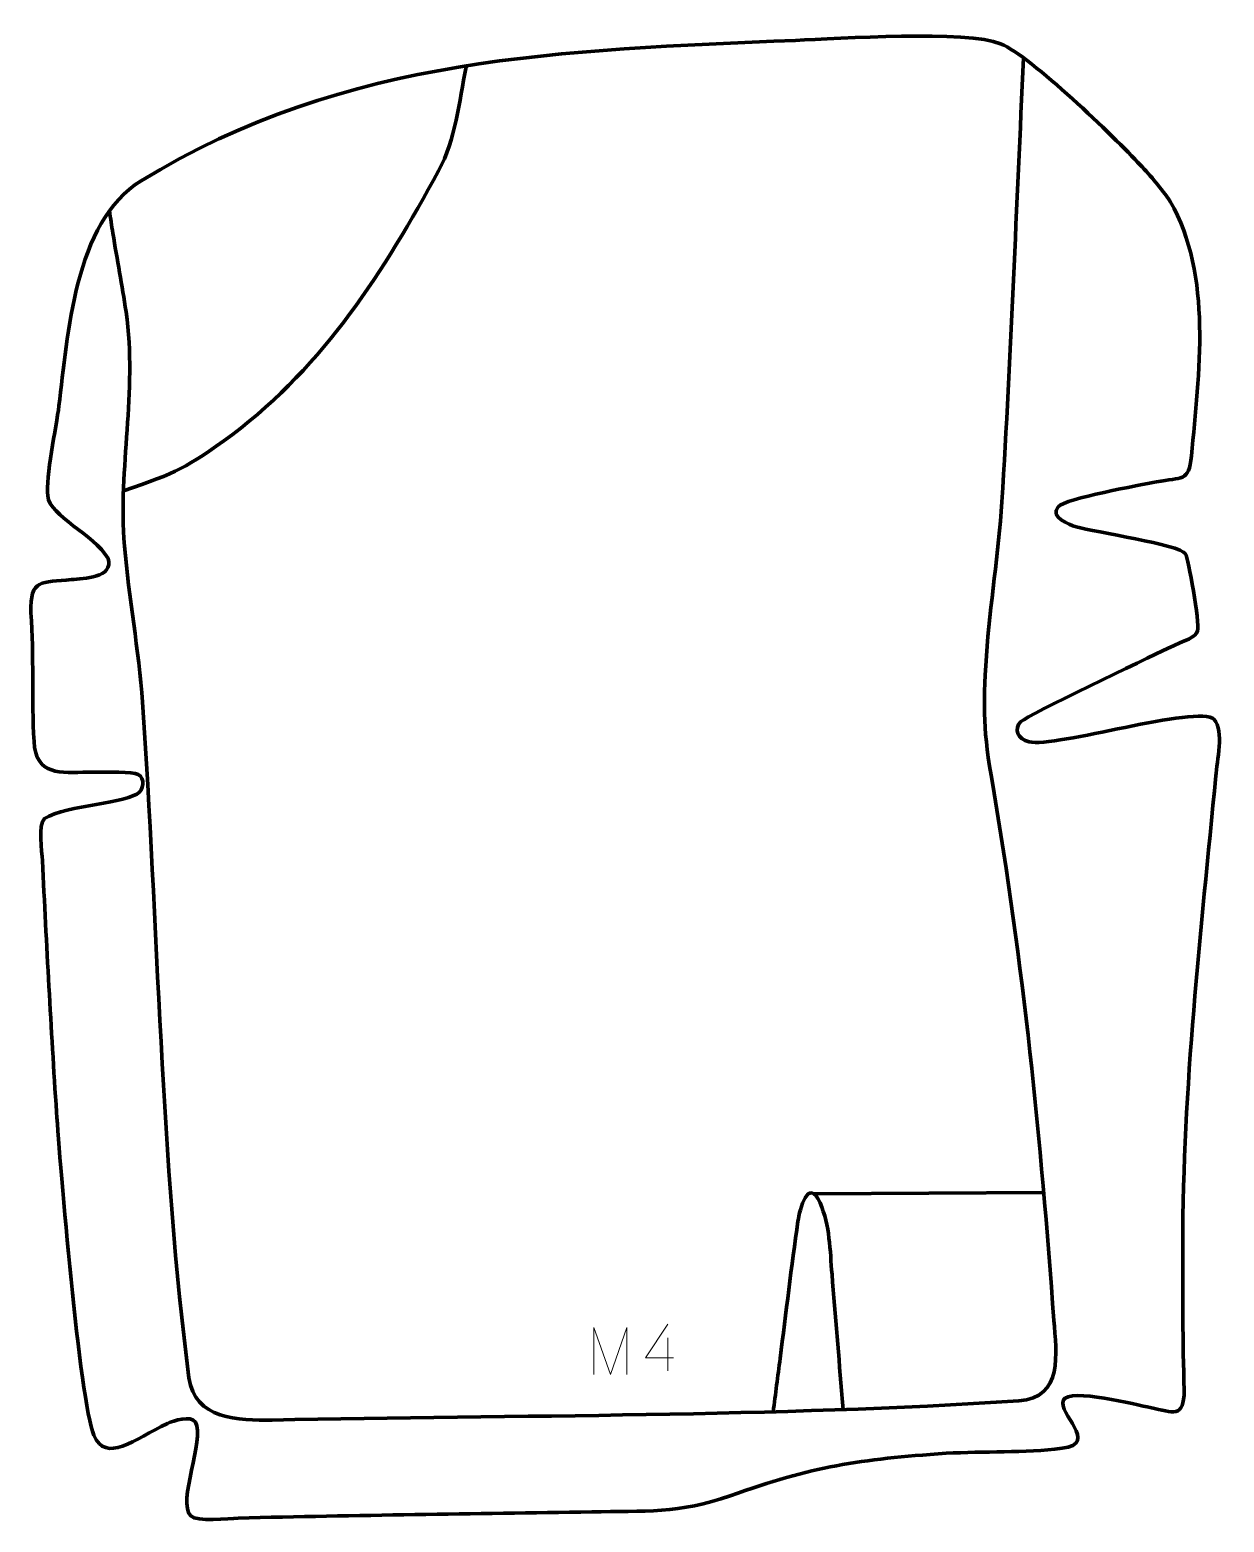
# Model space of a CAD drawing. Header units: millimetres. Extents: x -753 to -116, y 168 to 963.
import ezdxf

# ---------------------------------------------------------------- set-up
doc = ezdxf.new("R2010")
doc.units = ezdxf.units.MM
doc.header["$MEASUREMENT"] = 0
doc.layers.add('layer 2', color=7, linetype='Continuous')
doc.layers.add('layer 3', color=7, linetype='Continuous')

msp = doc.modelspace()

# ---------------------------------------------------------------- linework, layer by layer
at = {"layer": 'layer 2', "color": 142, "lineweight": 158}
for points, knots in [([(-222.9697, 948.4316), (-226.801, 869.692), (-229.6948, 790.5335), (-234.5112, 711.8903), (-234.5112, 711.8903), (-236.3435, 684.403), (-240.8901, 657.4094), (-242.7677, 629.6981), (-242.7677, 629.6981), (-244.7128, 600.8511), (-244.4632, 589.6759), (-239.4496, 561.0091), (-239.4496, 561.0091), (-223.1829, 466.1823), (-213.714, 371.3881), (-206.8376, 275.5535), (-206.8376, 275.5535), (-205.5862, 258.1128), (-201.5711, 234.2501), (-225.5139, 232.662), (-225.5139, 232.662), (-353.7222, 224.1569), (-494.1239, 225.0509), (-623.5285, 222.4193), (-623.5285, 222.4193), (-641.3456, 222.2196), (-664.9137, 222.7283), (-667.8594, 245.0126), (-667.8594, 245.0126), (-682.7332, 357.5304), (-684.4415, 489.807), (-692.6202, 605.0241), (-692.6202, 605.0241), (-694.6108, 633.067), (-699.9173, 660.6178), (-702.2261, 688.2816), (-702.2261, 688.2816), (-705.7499, 730.5044), (-695.2168, 769.5806), (-701.4174, 813.1456), (-701.4174, 813.1456), (-703.4089, 827.138), (-706.171, 841.0382), (-708.4179, 854.9985), (-708.4179, 854.9985), (-709.0341, 858.964), (-709.6504, 862.9296), (-710.2667, 866.8952)], [0, 0, 0, 0, 0.07692308, 0.07692308, 0.07692308, 0.07692308, 0.15384615, 0.15384615, 0.15384615, 0.15384615, 0.23076923, 0.23076923, 0.23076923, 0.23076923, 0.30769231, 0.30769231, 0.30769231, 0.30769231, 0.38461538, 0.38461538, 0.38461538, 0.38461538, 0.46153846, 0.46153846, 0.46153846, 0.46153846, 0.53846154, 0.53846154, 0.53846154, 0.53846154, 0.61538462, 0.61538462, 0.61538462, 0.61538462, 0.69230769, 0.69230769, 0.69230769, 0.69230769, 0.76923077, 0.76923077, 0.76923077, 0.76923077, 0.84615385, 0.84615385, 0.84615385, 0.84615385, 1, 1, 1, 1]), ([(-702.7788, 717.6934), (-673.4502, 727.7539), (-670.3274, 729.1959), (-644.7839, 747.6157), (-644.7839, 747.6157), (-595.3674, 785.0372), (-563.978, 834.625), (-534.7816, 888.2917), (-534.7816, 888.2917), (-525.7644, 904.8666), (-523.8566, 925.1252), (-520.0964, 943.6245), (-520.0964, 943.6245), (-520.0964, 943.6245), (-519.9777, 944.2086), (-519.9777, 944.2086)], [0, 0, 0, 0, 0.2, 0.2, 0.2, 0.2, 0.4, 0.4, 0.4, 0.4, 0.6, 0.6, 0.6, 0.6, 1, 1, 1, 1]), ([(-356.4549, 226.8243), (-355.22, 236.2908), (-353.985, 245.7574), (-352.7501, 255.2239), (-352.7501, 255.2239), (-349.5931, 279.4519), (-346.8043, 304.278), (-343.238, 328.3803), (-343.238, 328.3803), (-342.3157, 334.6136), (-337.8204, 352.323), (-331.4763, 338.1517), (-331.4763, 338.1517), (-326.1543, 326.2639), (-326.1838, 312.8238), (-325.094, 300.0208), (-325.094, 300.0208), (-323.2211, 278.0179), (-321.4971, 256.0025), (-319.652, 233.9971), (-319.652, 233.9971), (-319.652, 233.9971), (-319.1482, 228.0003), (-319.1482, 228.0003)], [0, 0, 0, 0, 0.14285714, 0.14285714, 0.14285714, 0.14285714, 0.28571429, 0.28571429, 0.28571429, 0.28571429, 0.42857143, 0.42857143, 0.42857143, 0.42857143, 0.57142857, 0.57142857, 0.57142857, 0.57142857, 0.71428571, 0.71428571, 0.71428571, 0.71428571, 1, 1, 1, 1])]:
    msp.add_open_spline(points, degree=3, knots=knots, dxfattribs=at)
msp.add_open_spline([(-334.7619, 342.9938), (-334.7619, 342.9938), (-212.2307, 343.6588), (-212.2307, 343.6588)], degree=3, dxfattribs=at)
at = {"layer": 'layer 2', "color": 250, "lineweight": 9}
for points, knots in [([(-452.108, 246.7862), (-452.108, 246.7862), (-452.108, 271.7441), (-452.108, 271.7441), (-452.108, 271.7441), (-452.108, 271.7441), (-443.1829, 246.7862), (-443.1829, 246.7862), (-443.1829, 246.7862), (-443.1829, 246.7862), (-434.423, 271.7436), (-434.423, 271.7436), (-434.423, 271.7436), (-434.423, 271.7436), (-434.423, 246.7862), (-434.423, 246.7862)], [0, 0, 0, 0, 0.2, 0.2, 0.2, 0.2, 0.4, 0.4, 0.4, 0.4, 0.6, 0.6, 0.6, 0.6, 1, 1, 1, 1]), ([(-409.6651, 255.5214), (-409.6651, 255.5214), (-424.4868, 255.5214), (-424.4868, 255.5214), (-424.4868, 255.5214), (-424.4868, 255.5214), (-412.6092, 273.5919), (-412.6092, 273.5919)], [0, 0, 0, 0, 0.33333333, 0.33333333, 0.33333333, 0.33333333, 1, 1, 1, 1])]:
    msp.add_open_spline(points, degree=3, knots=knots, dxfattribs=at)
msp.add_open_spline([(-412.6092, 266.2825), (-412.6092, 266.2825), (-412.6092, 248.6178), (-412.6092, 248.6178)], degree=3, dxfattribs=at)
at = {"layer": 'layer 3', "color": 242, "lineweight": 158}
msp.add_open_spline([(-344.5212, 957.7969), (-322.0243, 958.6759), (-252.8891, 963.3921), (-235.2144, 956.0087), (-235.2144, 956.0087), (-218.7397, 949.1266), (-174.4725, 906.0737), (-160.8487, 891.4652), (-160.8487, 891.4652), (-155.1319, 885.3353), (-149.5611, 878.898), (-144.8119, 871.9891), (-144.8119, 871.9891), (-122.0994, 832.0943), (-129.5551, 780.2546), (-133.4552, 736.3547), (-133.4552, 736.3547), (-134.9826, 721.9126), (-138.4507, 725.2248), (-152.1571, 722.4617), (-152.1571, 722.4617), (-160.5695, 720.7998), (-200.7663, 713.7052), (-204.587, 709.1295), (-204.587, 709.1295), (-209.2061, 703.5975), (-198.6748, 699.6472), (-194.9967, 698.5553), (-194.9967, 698.5553), (-184.9621, 695.5763), (-140.094, 689.1781), (-136.6115, 684.0644), (-136.6115, 684.0644), (-135.252, 682.0682), (-128.9794, 647.1354), (-130.2468, 643.1249), (-130.2468, 643.1249), (-131.5191, 639.0994), (-136.2513, 638.5276), (-146.2105, 633.6895), (-146.2105, 633.6895), (-157.2739, 628.3151), (-220.2464, 598.4503), (-224.3624, 594.6592), (-224.3624, 594.6592), (-228.542, 590.8096), (-226.1537, 585.4488), (-220.0228, 583.916), (-220.0228, 583.916), (-206.3899, 580.5082), (-129.901, 603.8967), (-121.3632, 595.8725), (-121.3632, 595.8725), (-116.0677, 589.5679), (-119.8633, 573.6202), (-120.5143, 565.7076), (-120.5143, 565.7076), (-128.5367, 481.2384), (-138.0442, 400.4086), (-138.1697, 315.2113), (-138.1697, 315.2113), (-138.198, 289.5817), (-138.2258, 263.9428), (-137.3378, 238.3252), (-137.3378, 238.3252), (-137.6419, 223.1657), (-142.9441, 226.4771), (-155.4861, 229.0331), (-155.4861, 229.0331), (-162.2728, 230.4687), (-198.6923, 239.6332), (-201.7289, 233.1249), (-201.7289, 233.1249), (-205.0828, 225.9365), (-182.2789, 210.002), (-202.4991, 207.3875), (-202.4991, 207.3875), (-222.4099, 204.8128), (-244.0103, 205.8677), (-264.3067, 204.6903), (-264.3067, 204.6903), (-310.4491, 201.5373), (-335.5783, 197.7755), (-379.4276, 182.0761), (-379.4276, 182.0761), (-406.2701, 172.4656), (-425.3963, 174.0042), (-453.1658, 173.5127), (-453.1658, 173.5127), (-515.979, 172.4008), (-578.8307, 171.7382), (-641.6278, 170.1729), (-641.6278, 170.1729), (-646.5756, 169.9699), (-663.7407, 168.007), (-666.9238, 171.2964), (-666.9238, 171.2964), (-674.3214, 178.941), (-659.1255, 212.0443), (-664.442, 221.2578), (-664.442, 221.2578), (-666.7058, 225.181), (-676.1127, 222.0256), (-679.2648, 220.6288), (-679.2648, 220.6288), (-697.3774, 211.9848), (-711.9963, 199.0539), (-718.5631, 214.4581), (-718.5631, 214.4581), (-726.222, 232.4239), (-736.6657, 360.0143), (-738.4438, 386.4397), (-738.4438, 386.4397), (-741.4379, 431.2593), (-743.7361, 475.8328), (-745.9854, 520.6831), (-745.9854, 520.6831), (-746.2904, 525.2038), (-748.3084, 539.8625), (-744.9433, 542.982), (-744.9433, 542.982), (-732.7133, 550.5938), (-700.2832, 550.8765), (-694.3049, 557.1577), (-694.3049, 557.1577), (-691.5235, 560.08), (-691.5639, 566.3073), (-696.459, 567.0838), (-696.459, 567.0838), (-702.0152, 567.9651), (-715.5536, 567.6743), (-721.7824, 567.7543), (-721.7824, 567.7543), (-736.3814, 567.5956), (-749.4334, 565.5519), (-750.4553, 584.0903), (-750.4553, 584.0903), (-751.7085, 606.8257), (-750.4344, 629.4276), (-752.0776, 652.713), (-752.0776, 652.713), (-752.6716, 671.2394), (-746.4003, 668.5923), (-730.4102, 670.3637), (-730.4102, 670.3637), (-724.2935, 671.0414), (-707.6411, 671.3225), (-711.0097, 681.6397), (-711.0097, 681.6397), (-718.6211, 694.93), (-741.9829, 703.7996), (-743.1597, 715.0382), (-743.1597, 715.0382), (-744.1629, 724.619), (-738.6962, 751.8102), (-737.145, 763.0172), (-737.145, 763.0172), (-732.4801, 800.6044), (-729.023, 860.8974), (-693.3998, 882.9185), (-693.3998, 882.9185), (-583.4541, 950.1689), (-468.3803, 952.3261), (-344.5212, 957.7969)], degree=3, knots=[0, 0, 0, 0, 0.02380952, 0.02380952, 0.02380952, 0.02380952, 0.04761905, 0.04761905, 0.04761905, 0.04761905, 0.07142857, 0.07142857, 0.07142857, 0.07142857, 0.0952381, 0.0952381, 0.0952381, 0.0952381, 0.11904762, 0.11904762, 0.11904762, 0.11904762, 0.14285714, 0.14285714, 0.14285714, 0.14285714, 0.16666667, 0.16666667, 0.16666667, 0.16666667, 0.19047619, 0.19047619, 0.19047619, 0.19047619, 0.21428571, 0.21428571, 0.21428571, 0.21428571, 0.23809524, 0.23809524, 0.23809524, 0.23809524, 0.26190476, 0.26190476, 0.26190476, 0.26190476, 0.28571429, 0.28571429, 0.28571429, 0.28571429, 0.30952381, 0.30952381, 0.30952381, 0.30952381, 0.33333333, 0.33333333, 0.33333333, 0.33333333, 0.35714286, 0.35714286, 0.35714286, 0.35714286, 0.38095238, 0.38095238, 0.38095238, 0.38095238, 0.4047619, 0.4047619, 0.4047619, 0.4047619, 0.42857143, 0.42857143, 0.42857143, 0.42857143, 0.45238095, 0.45238095, 0.45238095, 0.45238095, 0.47619048, 0.47619048, 0.47619048, 0.47619048, 0.5, 0.5, 0.5, 0.5, 0.52380952, 0.52380952, 0.52380952, 0.52380952, 0.54761905, 0.54761905, 0.54761905, 0.54761905, 0.57142857, 0.57142857, 0.57142857, 0.57142857, 0.5952381, 0.5952381, 0.5952381, 0.5952381, 0.61904762, 0.61904762, 0.61904762, 0.61904762, 0.64285714, 0.64285714, 0.64285714, 0.64285714, 0.66666667, 0.66666667, 0.66666667, 0.66666667, 0.69047619, 0.69047619, 0.69047619, 0.69047619, 0.71428571, 0.71428571, 0.71428571, 0.71428571, 0.73809524, 0.73809524, 0.73809524, 0.73809524, 0.76190476, 0.76190476, 0.76190476, 0.76190476, 0.78571429, 0.78571429, 0.78571429, 0.78571429, 0.80952381, 0.80952381, 0.80952381, 0.80952381, 0.83333333, 0.83333333, 0.83333333, 0.83333333, 0.85714286, 0.85714286, 0.85714286, 0.85714286, 0.88095238, 0.88095238, 0.88095238, 0.88095238, 0.9047619, 0.9047619, 0.9047619, 0.9047619, 0.92857143, 0.92857143, 0.92857143, 0.92857143, 0.95238095, 0.95238095, 0.95238095, 0.95238095, 1, 1, 1, 1], dxfattribs=at)

doc.saveas('drawing.dxf')
